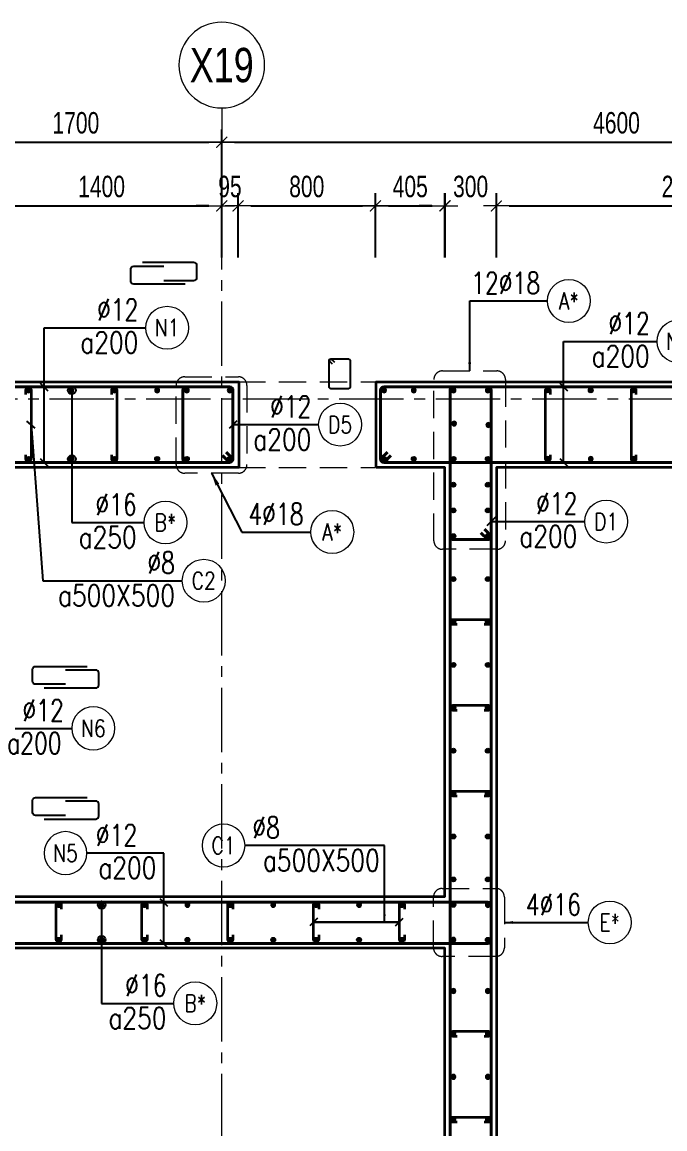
# Model space of a CAD drawing. Header units: millimetres. Extents: x 944027 to 981803, y -83026 to 82675.
# Drawn here: x 967892 to 971637, y 76004 to 82452 of the extents above; entities that cross this region are included whole.
import ezdxf
from ezdxf.enums import TextEntityAlignment as Align

# ---------------------------------------------------------------- set-up
doc = ezdxf.new("R2010")
doc.units = ezdxf.units.MM
doc.header["$MEASUREMENT"] = 0
for name, pattern in [('HIDDEN2', [4.7625, 3.175, -1.5875]), ('HT_Dim Grid$0$CENTER2', [1.125, 0.75, -0.125, 0.125, -0.125]), ('HT_Grid$0$CENTER2', [1.125, 0.75, -0.125, 0.125, -0.125])]:
    doc.linetypes.add(name, pattern=pattern)
doc.layers.get('0').update_dxf_attribs({"lineweight": 20})
doc.layers.get('Defpoints').update_dxf_attribs({"color": 151, "lineweight": 9})
for name, color, linetype, lineweight in [('HT_Dim Grid$0$NDC_S_AXIS', 5, 'HT_Dim Grid$0$CENTER2', 13), ('HT_Dim Grid$0$NDC_S_SYMBOL', 1, 'Continuous', 15), ('HT_Dim Grid$0$NDC_S_TEXT SYMBOL', 7, 'Continuous', 20), ('HT_Grid$0$NDC_S_AXIS', 5, 'HT_Grid$0$CENTER2', 13), ('KC-LEADER', 153, 'Continuous', 18), ('KC-THEP', 6, 'Continuous', 40), ('NDC_S_BEAM', 3, 'HIDDEN2', 20), ('NDC_S_DIM', 1, 'Continuous', 15), ('NDC_S_HIDDEN', 8, 'HIDDEN2', 13), ('NDC_S_LEADER', 1, 'Continuous', 15), ('NDC_S_REBAR', 4, 'Continuous', 35), ('NDC_S_STIRRUP', 4, 'Continuous', 40), ('NDC_S_VN TEXT', 7, 'Continuous', 20), ('NDC_S_WALL', 6, 'Continuous', 35)]:
    doc.layers.add(name, color=color, linetype=linetype, lineweight=lineweight)
doc.layers.add('Leader', color=6, linetype='Continuous')
doc.layers.add('Ligature', color=1, linetype='Continuous')
doc.styles.add('HT_Dim Grid$0$NDC_ANNO', font='', dxfattribs={"width": 0.8})
doc.styles.add('NDC_ARIAL', font='arial.ttf', dxfattribs={"width": 0.85})
doc.styles.add('NDC_DIM', font='', dxfattribs={"width": 0.75})
doc.styles.add('NDC_EN TXT', font='romans.shx', dxfattribs={"width": 0.8})
doc.styles.get('HT_Dim Grid$0$NDC_ANNO').set_extended_font_data('Dotum')
doc.styles.get('NDC_DIM').set_extended_font_data('Dotum')
doc.dimstyles.new('NDC_1-50', dxfattribs={"dimscale": 50, "dimtxt": 2.5, "dimasz": 1, "dimexe": 1.5, "dimexo": 0, "dimgap": 0.8, "dimtad": 1, "dimdec": 0, "dimdsep": 46, "dimtxsty": 'NDC_ARIAL', "dimblk": 'DIMMARK', "dimcen": 49999.938995, "dimdle": 1.5, "dimclrd": 1, "dimclre": 1, "dimclrt": 3, "dimadec": 0, "dimazin": 0, "dimtfac": 1, "dimtdec": 0, "dimtix": 1, "dimtmove": 2, "dimatfit": 3, "dimfxl": 1, "dimarcsym": 0})
doc.dimstyles.new('NDC_dim_30', dxfattribs={"dimscale": 30, "dimtxt": 2.5, "dimasz": 1.5, "dimexe": 1.5, "dimexo": 2.5, "dimgap": 1, "dimtad": 1, "dimdec": 0, "dimzin": 0, "dimdsep": 46, "dimtxsty": 'NDC_DIM', "dimblk": 'DIMMARK', "dimcen": 0.09, "dimdle": 1.2, "dimclrd": 1, "dimclre": 1, "dimclrt": 3, "dimadec": 0, "dimazin": 0, "dimtfac": 1, "dimtdec": 0, "dimtix": 1, "dimtofl": 0, "dimtmove": 0, "dimatfit": 3, "dimfxl": 6, "dimfxlon": 1, "dimtolj": 1, "dimtzin": 0, "dimarcsym": 0})
doc.dimstyles.new('NDC_dim_50', dxfattribs={"dimscale": 50, "dimtxt": 2.5, "dimasz": 1.5, "dimexe": 1.5, "dimexo": 2.5, "dimgap": 1, "dimtad": 1, "dimdec": 0, "dimzin": 0, "dimdsep": 46, "dimtxsty": 'NDC_DIM', "dimblk": 'DIMMARK', "dimcen": 0.09, "dimdle": 1.2, "dimclrd": 1, "dimclre": 1, "dimclrt": 3, "dimadec": 0, "dimazin": 0, "dimtfac": 1, "dimtdec": 0, "dimtix": 1, "dimtofl": 0, "dimtmove": 0, "dimatfit": 3, "dimfxl": 6, "dimfxlon": 1, "dimtolj": 1, "dimtzin": 0, "dimarcsym": 0})

# ---------------------------------------------------------------- blocks, each defined once
blk = doc.blocks.new('THEP')
at = {"layer": 'KC-LEADER', "color": 6}
blk.add_circle((0, 0), 14, dxfattribs=at)
at = {"layer": 'KC-THEP'}
for p, q in [((-14, 0), (14, 0)), ((9.9, 9.9), (-9.9, -9.9)), ((-9.9, 9.9), (9.9, -9.9)), ((0, 14), (0, -14))]:
    blk.add_line(p, q, dxfattribs=at)
blk = doc.blocks.new('DIMMARK')
at = {"layer": 'NDC_S_DIM', "color": 1}
blk.add_line((-1.5, 0), (1, 0), dxfattribs=at)
at = {"layer": 'NDC_S_DIM', "color": 2, "const_width": 0.1}
blk.add_lwpolyline([(-0.424, -0.424), (0.424, 0.424)], dxfattribs=at)
blk = doc.blocks.new('*U9')
blk.add_circle((2.5, 0), 2.5)
at = {"layer": 'NDC_S_VN TEXT', "color": 3, "style": 'NDC_EN TXT', "width": 0.75}
blk.add_attdef('DK2', text='', height=2.5, dxfattribs=at).set_placement((-0.85, 0.85), align=Align.RIGHT)
at = {"layer": 'NDC_S_VN TEXT', "color": 7, "style": 'NDC_EN TXT', "width": 0.8}
blk.add_attdef('SH3', text='', height=2, dxfattribs=at).set_placement((2.5, 0), align=Align.MIDDLE)
blk = doc.blocks.new('*U10')
blk.add_circle((2.5, 0), 2.5)
at = {"layer": 'NDC_S_VN TEXT', "color": 3, "style": 'NDC_EN TXT'}
for tag, width, p in [('DK2', 0.75, (-0.85, 0.85)), ('KC2', 0.8, (-0.85, -2.97))]:
    blk.add_attdef(tag, text='', height=2.5, dxfattribs=dict(at, width=width)).set_placement(p, align=Align.RIGHT)
at = {"layer": 'NDC_S_VN TEXT', "color": 7, "style": 'NDC_EN TXT', "width": 0.8}
blk.add_attdef('SH3', text='', height=2, dxfattribs=at).set_placement((2.5, 0), align=Align.MIDDLE)
blk = doc.blocks.new('A$C72321851')
at = {"layer": 'Ligature'}
for points in [[(-60.9, -129.3), (-60.9, 170.9, -0.414214), (-43.3, 188.5), (25.8, 188.5, -0.414214), (43.4, 170.9), (43.4, -4.3)], [(-39.7, -4.3), (-39.7, -179.5, 0.414214), (-22.1, -197.1), (47, -197.1, 0.414214), (64.6, -179.5), (64.6, 120.7)]]:
    blk.add_lwpolyline(points, format="xyb", dxfattribs=at)
blk = doc.blocks.new('*D110')
at = {"layer": 'Defpoints', "color": 0, "transparency": 16777216}
for p in [(970654.8, 81381.3), (970354.8, 79857), (970654.8, 79857)]:
    blk.add_point(p, dxfattribs=at)
at = {"layer": 'NDC_S_DIM', "color": 1, "lineweight": -2, "transparency": 16777216}
for p, q in [((970354.8, 81081.3), (970354.8, 81456.3)), ((970654.8, 81081.3), (970654.8, 81456.3)), ((970279.8, 81381.3), (970204.8, 81381.3)), ((970729.8, 81381.3), (970804.8, 81381.3))]:
    blk.add_line(p, q, dxfattribs=at)
at = {"layer": 'NDC_S_DIM', "color": 1, "lineweight": -2, "transparency": 16777216, "xscale": 75, "yscale": 75, "zscale": 75}
blk.add_blockref('DIMMARK', (970354.8, 81381.3), dxfattribs=at)
at = {"layer": 'NDC_S_DIM', "color": 1, "lineweight": -2, "transparency": 16777216, "xscale": 75, "yscale": 75, "zscale": 75, "rotation": 180}
blk.add_blockref('DIMMARK', (970654.8, 81381.3), dxfattribs=at)
at = {"layer": 'NDC_S_DIM', "color": 3, "transparency": 16777216, "insert": (970504.8, 81493.9), "char_height": 125, "attachment_point": 5, "style": 'NDC_DIM'}
blk.add_mtext('\\A1;300', dxfattribs=at)
blk = doc.blocks.new('*D111')
at = {"layer": 'Defpoints', "color": 0, "transparency": 16777216}
for p in [(972854.4, 81381.3), (972854.4, 80109.4), (970654.8, 79857)]:
    blk.add_point(p, dxfattribs=at)
at = {"layer": 'NDC_S_DIM', "color": 1, "lineweight": -2, "transparency": 16777216}
for p, q in [((970654.8, 81081.3), (970654.8, 81456.3)), ((972854.4, 81081.3), (972854.4, 81456.3)), ((970729.8, 81381.3), (972779.4, 81381.3))]:
    blk.add_line(p, q, dxfattribs=at)
at = {"layer": 'NDC_S_DIM', "color": 1, "lineweight": -2, "transparency": 16777216, "xscale": 75, "yscale": 75, "zscale": 75, "rotation": 180}
blk.add_blockref('DIMMARK', (970654.8, 81381.3), dxfattribs=at)
at = {"layer": 'NDC_S_DIM', "color": 1, "lineweight": -2, "transparency": 16777216, "xscale": 75, "yscale": 75, "zscale": 75}
blk.add_blockref('DIMMARK', (972854.4, 81381.3), dxfattribs=at)
at = {"layer": 'NDC_S_DIM', "color": 3, "transparency": 16777216, "insert": (971754.6, 81493.9), "char_height": 125, "attachment_point": 5, "style": 'NDC_DIM'}
blk.add_mtext('\\A1;2200', dxfattribs=at)
blk = doc.blocks.new('*D114')
at = {"layer": 'Defpoints', "color": 0, "transparency": 16777216}
for p in [(969054.8, 81752.3), (969054.8, 80520.4), (967354.8, 80283.3)]:
    blk.add_point(p, dxfattribs=at)
at = {"layer": 'NDC_S_DIM', "color": 1, "lineweight": -2, "transparency": 16777216}
for p, q in [((967354.8, 81452.3), (967354.8, 81827.3)), ((969054.8, 81452.3), (969054.8, 81827.3)), ((967429.8, 81752.3), (968979.8, 81752.3))]:
    blk.add_line(p, q, dxfattribs=at)
at = {"layer": 'NDC_S_DIM', "color": 1, "lineweight": -2, "transparency": 16777216, "xscale": 75, "yscale": 75, "zscale": 75, "rotation": 180}
blk.add_blockref('DIMMARK', (967354.8, 81752.3), dxfattribs=at)
at = {"layer": 'NDC_S_DIM', "color": 1, "lineweight": -2, "transparency": 16777216, "xscale": 75, "yscale": 75, "zscale": 75}
blk.add_blockref('DIMMARK', (969054.8, 81752.3), dxfattribs=at)
at = {"layer": 'NDC_S_DIM', "color": 3, "transparency": 16777216, "insert": (968204.8, 81864.9), "char_height": 125, "attachment_point": 5, "style": 'NDC_DIM'}
blk.add_mtext('\\A1;1700', dxfattribs=at)
blk = doc.blocks.new('*D117')
at = {"layer": 'Defpoints', "color": 0, "transparency": 16777216}
for p in [(969950.5, 81381.3), (969150.1, 80297), (969950.5, 80173.2)]:
    blk.add_point(p, dxfattribs=at)
at = {"layer": 'NDC_S_DIM', "color": 1, "lineweight": -2, "transparency": 16777216}
for p, q in [((969150.1, 81081.3), (969150.1, 81456.3)), ((969950.5, 81081.3), (969950.5, 81456.3)), ((969225.1, 81381.3), (969875.5, 81381.3))]:
    blk.add_line(p, q, dxfattribs=at)
at = {"layer": 'NDC_S_DIM', "color": 1, "lineweight": -2, "transparency": 16777216, "xscale": 75, "yscale": 75, "zscale": 75, "rotation": 180}
blk.add_blockref('DIMMARK', (969150.1, 81381.3), dxfattribs=at)
at = {"layer": 'NDC_S_DIM', "color": 1, "lineweight": -2, "transparency": 16777216, "xscale": 75, "yscale": 75, "zscale": 75}
blk.add_blockref('DIMMARK', (969950.5, 81381.3), dxfattribs=at)
at = {"layer": 'NDC_S_DIM', "color": 3, "transparency": 16777216, "insert": (969550.3, 81493.9), "char_height": 125, "attachment_point": 5, "style": 'NDC_DIM'}
blk.add_mtext('\\A1;800', dxfattribs=at)
blk = doc.blocks.new('*D77')
at = {"layer": 'Defpoints', "color": 0, "transparency": 16777216}
for p in [(970355.8, 81381.3), (969950.5, 80173.2), (970355.8, 79857)]:
    blk.add_point(p, dxfattribs=at)
at = {"layer": 'NDC_S_DIM', "color": 1, "lineweight": -2, "transparency": 16777216}
for p, q in [((969950.5, 81081.3), (969950.5, 81456.3)), ((970355.8, 81081.3), (970355.8, 81456.3)), ((970025.5, 81381.3), (970280.8, 81381.3))]:
    blk.add_line(p, q, dxfattribs=at)
at = {"layer": 'NDC_S_DIM', "color": 1, "lineweight": -2, "transparency": 16777216, "xscale": 75, "yscale": 75, "zscale": 75, "rotation": 180}
blk.add_blockref('DIMMARK', (969950.5, 81381.3), dxfattribs=at)
at = {"layer": 'NDC_S_DIM', "color": 1, "lineweight": -2, "transparency": 16777216, "xscale": 75, "yscale": 75, "zscale": 75}
blk.add_blockref('DIMMARK', (970355.8, 81381.3), dxfattribs=at)
at = {"layer": 'NDC_S_DIM', "color": 3, "transparency": 16777216, "insert": (970153.1, 81493.9), "char_height": 125, "attachment_point": 5, "style": 'NDC_DIM'}
blk.add_mtext('\\A1;405', dxfattribs=at)
blk = doc.blocks.new('*U21')
at = {"layer": 'HT_Dim Grid$0$NDC_S_SYMBOL'}
blk.add_line((0, 5), (0, 9), dxfattribs=at)
blk.add_circle((0, 0), 5, dxfattribs=at)
at = {"layer": 'HT_Dim Grid$0$NDC_S_TEXT SYMBOL', "color": 7, "style": 'HT_Dim Grid$0$NDC_ANNO', "width": 0.8}
blk.add_attdef('GRID', text='', height=4, dxfattribs=at).set_placement((0, 0), align=Align.MIDDLE)
blk = doc.blocks.new('*D89')
at = {"layer": 'Defpoints', "color": 0, "ltscale": 200, "transparency": 16777216}
for p in [(973654.8, 81752.3), (969054.8, 80520.4), (973654.8, 80357)]:
    blk.add_point(p, dxfattribs=at)
at = {"layer": 'NDC_S_DIM', "color": 1, "lineweight": -2, "ltscale": 200, "transparency": 16777216}
for p, q in [((969054.8, 81452.3), (969054.8, 81827.3)), ((973654.8, 81452.3), (973654.8, 81827.3)), ((969129.8, 81752.3), (973579.8, 81752.3))]:
    blk.add_line(p, q, dxfattribs=at)
at = {"layer": 'NDC_S_DIM', "color": 1, "lineweight": -2, "ltscale": 200, "transparency": 16777216, "xscale": 75, "yscale": 75, "zscale": 75, "rotation": 180}
blk.add_blockref('DIMMARK', (969054.8, 81752.3), dxfattribs=at)
at = {"layer": 'NDC_S_DIM', "color": 1, "lineweight": -2, "ltscale": 200, "transparency": 16777216, "xscale": 75, "yscale": 75, "zscale": 75}
blk.add_blockref('DIMMARK', (973654.8, 81752.3), dxfattribs=at)
at = {"layer": 'NDC_S_DIM', "color": 3, "ltscale": 200, "transparency": 16777216, "insert": (971354.8, 81864.9), "char_height": 125, "attachment_point": 5, "style": 'NDC_DIM'}
blk.add_mtext('\\A1;4600', dxfattribs=at)
blk = doc.blocks.new('*D90')
at = {"layer": 'Defpoints', "color": 0, "ltscale": 200, "transparency": 16777216}
for p in [(969054.8, 81381.3), (969054.8, 80520.4), (967654.8, 79857)]:
    blk.add_point(p, dxfattribs=at)
at = {"layer": 'NDC_S_DIM', "color": 1, "lineweight": -2, "ltscale": 200, "transparency": 16777216}
for p, q in [((967654.8, 81081.3), (967654.8, 81456.3)), ((969054.8, 81081.3), (969054.8, 81456.3)), ((967729.8, 81381.3), (968979.8, 81381.3))]:
    blk.add_line(p, q, dxfattribs=at)
at = {"layer": 'NDC_S_DIM', "color": 1, "lineweight": -2, "ltscale": 200, "transparency": 16777216, "xscale": 75, "yscale": 75, "zscale": 75, "rotation": 180}
blk.add_blockref('DIMMARK', (967654.8, 81381.3), dxfattribs=at)
at = {"layer": 'NDC_S_DIM', "color": 1, "lineweight": -2, "ltscale": 200, "transparency": 16777216, "xscale": 75, "yscale": 75, "zscale": 75}
blk.add_blockref('DIMMARK', (969054.8, 81381.3), dxfattribs=at)
at = {"layer": 'NDC_S_DIM', "color": 3, "ltscale": 200, "transparency": 16777216, "insert": (968354.8, 81493.9), "char_height": 125, "attachment_point": 5, "style": 'NDC_DIM'}
blk.add_mtext('\\A1;1400', dxfattribs=at)
blk = doc.blocks.new('*D91')
at = {"layer": 'Defpoints', "color": 0, "ltscale": 200, "transparency": 16777216}
for p in [(969150.1, 81381.3), (969054.8, 80520.4), (969150.1, 80357)]:
    blk.add_point(p, dxfattribs=at)
at = {"layer": 'NDC_S_DIM', "color": 1, "lineweight": -2, "ltscale": 200, "transparency": 16777216}
for p, q in [((969054.8, 81081.3), (969054.8, 81456.3)), ((969150.1, 81081.3), (969150.1, 81456.3)), ((968979.8, 81381.3), (968904.8, 81381.3)), ((969225.1, 81381.3), (969300.1, 81381.3))]:
    blk.add_line(p, q, dxfattribs=at)
at = {"layer": 'NDC_S_DIM', "color": 1, "lineweight": -2, "ltscale": 200, "transparency": 16777216, "xscale": 75, "yscale": 75, "zscale": 75}
blk.add_blockref('DIMMARK', (969054.8, 81381.3), dxfattribs=at)
at = {"layer": 'NDC_S_DIM', "color": 1, "lineweight": -2, "ltscale": 200, "transparency": 16777216, "xscale": 75, "yscale": 75, "zscale": 75, "rotation": 180}
blk.add_blockref('DIMMARK', (969150.1, 81381.3), dxfattribs=at)
at = {"layer": 'NDC_S_DIM', "color": 3, "ltscale": 200, "transparency": 16777216, "insert": (969102.5, 81493.9), "char_height": 125, "attachment_point": 5, "style": 'NDC_DIM'}
blk.add_mtext('\\A1;95', dxfattribs=at)
blk = doc.blocks.new('*U11')
blk.add_circle((-2.5, 0), 2.5)
at = {"layer": 'NDC_S_VN TEXT', "color": 3, "style": 'NDC_EN TXT', "width": 0.75}
for tag, p in [('DK1', (0.5, 0.85)), ('KC1', (0.5, -2.97))]:
    blk.add_attdef(tag, p, '', height=2.5, dxfattribs=at)
at = {"layer": 'NDC_S_VN TEXT', "color": 7, "style": 'NDC_EN TXT', "width": 0.8}
blk.add_attdef('SH2', text='', height=2, dxfattribs=at).set_placement((-2.5, 0), align=Align.MIDDLE)

msp = doc.modelspace()

# ---------------------------------------------------------------- linework, layer by layer
at = {"layer": 'HT_Grid$0$NDC_S_AXIS', "ltscale": 500}
for p, q in [((969054.8, 69761.7), (969054.8, 81752.3)), ((965239.2, 80257), (975420.7, 80257))]:
    msp.add_line(p, q, dxfattribs=at)
at = {"layer": 'Ligature'}
msp.add_lwpolyline([(969699.9, 80459.7), (969684, 80475.7, -0.668179), (969689.7, 80489.6), (969794.4, 80489.6, -0.414214), (969802.5, 80481.4), (969802.5, 80324.3, -0.414214), (969794.4, 80316.2), (969689.7, 80316.2, -0.414214), (969681.6, 80324.3), (969681.6, 80481.4, -0.668179), (969695.5, 80487.2), (969711.5, 80471.2)], format="xyb", dxfattribs=at)
at = {"layer": 'NDC_S_BEAM', "ltscale": 50}
for p, q in [((969150.1, 80357), (969950.5, 80357)), ((969150.1, 79857), (969950.5, 79857))]:
    msp.add_line(p, q, dxfattribs=at)
at = {"layer": 'NDC_S_HIDDEN', "ltscale": 50}
for points in [[(970340.7, 80419.8), (970657.9, 80419.8, -0.414214), (970707.9, 80369.8), (970707.9, 79430.5, -0.414214), (970657.9, 79380.5), (970340.7, 79380.5, -0.414214), (970290.7, 79430.5), (970290.7, 80369.8, -0.414214)], [(968838.9, 80385.6), (969151.5, 80385.6, -0.414214), (969201.5, 80335.6), (969201.5, 79873.8, -0.414214), (969151.5, 79823.8), (968838.9, 79823.8, -0.414214), (968788.9, 79873.8), (968788.9, 80335.6, -0.414214)], [(970338.5, 77404.2), (970651.5, 77404.2, -0.414214), (970701.5, 77354.2), (970701.5, 77058.4, -0.414214), (970651.5, 77008.4), (970338.5, 77008.4, -0.414214), (970288.5, 77058.4), (970288.5, 77354.2, -0.414214)]]:
    msp.add_lwpolyline(points, format="xyb", close=True, dxfattribs=at)
at = {"layer": 'NDC_S_REBAR'}
for points in [[(967913.6, 80282), (967913.6, 80307, -1), (967943.6, 80307), (967943.6, 79907, -1), (967913.6, 79907), (967913.6, 79932)], [(968413.6, 80282), (968413.6, 80307, -1), (968443.6, 80307), (968443.6, 79907, -1), (968413.6, 79907), (968413.6, 79932)], [(970969.8, 80282), (970969.8, 80307, 1), (970939.8, 80307), (970939.8, 79907, 1), (970969.8, 79907), (970969.8, 79932)], [(971469.8, 80282), (971469.8, 80307, 1), (971439.8, 80307), (971439.8, 79907, 1), (971469.8, 79907), (971469.8, 79932)], [(970426.3, 78942), (970401.3, 78942, -1), (970401.3, 78972), (970608.4, 78972, -1), (970608.4, 78942), (970583.4, 78942)], [(970426.3, 78442), (970401.3, 78442, -1), (970401.3, 78472), (970608.4, 78472, -1), (970608.4, 78442), (970583.4, 78442)], [(970426.3, 77942), (970401.3, 77942, -1), (970401.3, 77972), (970608.4, 77972, -1), (970608.4, 77942), (970583.4, 77942)], [(968119.8, 77133.6), (968119.8, 77108.6, -1), (968089.8, 77108.6), (968089.8, 77308.6, -1), (968119.8, 77308.6), (968119.8, 77283.6)], [(968619.8, 77133.6), (968619.8, 77108.6, -1), (968589.8, 77108.6), (968589.8, 77308.6, -1), (968619.8, 77308.6), (968619.8, 77283.6)], [(969119.8, 77133.6), (969119.8, 77108.6, -1), (969089.8, 77108.6), (969089.8, 77308.6, -1), (969119.8, 77308.6), (969119.8, 77283.6)], [(969619.8, 77133.6), (969619.8, 77108.6, -1), (969589.8, 77108.6), (969589.8, 77308.6, -1), (969619.8, 77308.6), (969619.8, 77283.6)], [(970119.8, 77133.6), (970119.8, 77108.6, -1), (970089.8, 77108.6), (970089.8, 77308.6, -1), (970119.8, 77308.6), (970119.8, 77283.6)], [(970426.3, 76542), (970401.3, 76542, -1), (970401.3, 76572), (970608.4, 76572, -1), (970608.4, 76542), (970583.4, 76542)], [(970426.3, 76042), (970401.3, 76042, -1), (970401.3, 76072), (970608.4, 76072, -1), (970608.4, 76042), (970583.4, 76042)]]:
    msp.add_lwpolyline(points, format="xyb", dxfattribs=at)
at = {"layer": 'NDC_S_STIRRUP'}
for points in [[(967444.8, 80287), (967404.8, 80327, 0.414214), (967384.8, 80307), (967384.8, 79907, 0.414214), (967404.8, 79887), (969100.1, 79887, 0.414214), (969120.1, 79907), (969120.1, 80307, 0.414214), (969100.1, 80327), (967404.8, 80327, 0.414214), (967384.8, 80307), (967424.8, 80267)], [(969060.1, 79927), (969100.1, 79887, 0.414214), (969120.1, 79907), (969120.1, 80307, 0.414214), (969100.1, 80327), (968848.6, 80327, 0.414214), (968828.6, 80307), (968828.6, 79907, 0.414214), (968848.6, 79887), (969100.1, 79887, 0.414214), (969120.1, 79907), (969080.1, 79947)], [(970040.5, 79927), (970000.5, 79887, -0.414214), (969980.5, 79907), (969980.5, 80307, -0.414214), (970000.5, 80327), (973604.8, 80327, -0.414214), (973624.8, 80307), (973624.8, 79907, -0.414214), (973604.8, 79887), (970000.5, 79887, -0.414214), (969980.5, 79907), (970020.5, 79947)], [(970584.8, 71247), (970624.8, 71207, -0.414214), (970604.8, 71187), (970404.8, 71187, -0.414214), (970384.8, 71207), (970384.8, 80307, -0.414214), (970404.8, 80327), (970604.8, 80327, -0.414214), (970624.8, 80307), (970624.8, 71207, -0.414214), (970604.8, 71187), (970564.8, 71227)], [(970584.9, 79497), (970624.9, 79457, -0.414214), (970604.9, 79437), (970404.9, 79437, -0.414214), (970384.9, 79457), (970384.8, 80307, -0.414214), (970404.8, 80327), (970604.8, 80327, -0.414214), (970624.8, 80307), (970624.9, 79457, -0.414214), (970604.9, 79437), (970564.9, 79477)], [(967444.8, 77123.6), (967404.8, 77083.6, -0.414214), (967384.8, 77103.6), (967384.8, 77303.6, -0.414214), (967404.8, 77323.6), (970604.8, 77323.6, -0.414214), (970624.8, 77303.6), (970624.8, 77103.6, -0.414358), (970604.8, 77083.6), (967404.8, 77083.6, -0.414214), (967384.8, 77103.6), (967424.8, 77143.6)]]:
    msp.add_lwpolyline(points, format="xyb", dxfattribs=at)
at = {"layer": 'NDC_S_WALL'}
for points in [[(970354.8, 71657), (970354.8, 77057), (967654.8, 77057), (967654.8, 76407), (967354.8, 76407), (967354.8, 80357), (969154.8, 80357), (969154.8, 79857), (967654.8, 79857), (967654.8, 77357), (970354.8, 77357), (970354.8, 79857), (969954.8, 79857)], [(969954.8, 79857), (969954.8, 80357), (973654.8, 80357), (973654.8, 79207), (973354.8, 79207), (973354.8, 79857), (970654.8, 79857), (970654.8, 71657)]]:
    msp.add_lwpolyline(points, dxfattribs=at)

# ---------------------------------------------------------------- block references
at = {"layer": 'HT_Dim Grid$0$NDC_S_AXIS'}
ref = msp.add_blockref('*U21', (969054.8, 82202.3), dxfattribs=dict(at, xscale=-50, yscale=50, zscale=50, rotation=180))
ref.add_attrib('GRID', 'X19', dxfattribs={"layer": 'HT_Dim Grid$0$NDC_S_TEXT SYMBOL', "color": 7, "height": 200, "style": 'HT_Dim Grid$0$NDC_ANNO', "width": 0.8}).set_placement((969054.8, 82202.3), align=Align.MIDDLE)
at = {"layer": 'KC-THEP', "xscale": -1}
for p, rotation in [((967928.6, 80307), 170.331435563619), ((968178.6, 80307), 170.331435563619), ((968428.6, 80307), 170.331435563619), ((968678.6, 80307), 170.331435563619), ((968851.3, 80307), 170.331435563619), ((969101.3, 80307), 170.331435563619), ((970000.5, 80307), 170.331435563619), ((970173.5, 80307), 170.331435563619), ((970404.9, 80307), 350.3314355636191), ((970604.9, 80307), 350.3314355636191), ((970408.4, 80113.2), 350.3314355636191), ((970608.4, 80104.7), 350.3314355636191), ((970954.8, 79907), 170.331435563619), ((971204.8, 79907), 170.331435563619), ((971454.8, 79907), 170.331435563619), ((968104.8, 77308.6), 350.3314355636191), ((968354.8, 77308.6), 350.3314355636191), ((968604.8, 77308.6), 350.3314355636191), ((968854.8, 77308.6), 350.3314355636191), ((969104.8, 77308.6), 350.3314355636191), ((969354.8, 77308.6), 350.3314355636191), ((969604.8, 77308.6), 350.3314355636191), ((969854.8, 77308.6), 350.3314355636191), ((970104.8, 77308.6), 350.3314355636191), ((970604.8, 77308.3), 170.331435563619), ((970404.8, 77105.5), 170.331435563619), ((970404.8, 76807), 350.3314355636191), ((970604.8, 76807), 350.3314355636191), ((970404.8, 76557), 350.3314355636191), ((970604.8, 76557), 350.3314355636191), ((970404.8, 76307), 350.3314355636191), ((970604.8, 76307), 350.3314355636191), ((970404.8, 76057), 350.3314355636191), ((970604.8, 76057), 350.3314355636191)]:
    msp.add_blockref('THEP', p, dxfattribs=dict(at, rotation=rotation))
at = {"layer": 'KC-THEP'}
for p, rotation in [((970954.8, 80307), 9.668564436380946), ((971204.8, 80307), 9.668564436380946), ((971454.8, 80307), 9.668564436380946), ((967928.6, 79907), 9.668564436380946), ((968178.6, 79907), 9.668564436380946), ((968428.6, 79907), 9.668564436380946), ((968678.6, 79907), 9.668564436380946), ((968851.3, 79907), 9.668564436380946), ((969101.3, 79907), 9.668564436380946), ((970000.5, 79907), 9.668564436380946), ((970173.5, 79907), 9.668564436380946), ((970404.9, 79907), 189.6685644363809), ((970604.9, 79907), 189.6685644363809), ((970404.8, 79757), 189.6685644363809), ((970604.8, 79757), 189.6685644363809), ((970404.8, 79607), 189.6685644363809), ((970604.8, 79607), 189.6685644363809), ((970404.8, 79457), 189.6685644363807), ((970604.8, 79457), 189.6685644363807), ((970404.8, 79207), 189.6685644363807), ((970604.8, 79207), 189.6685644363807), ((970404.8, 78957), 189.6685644363807), ((970604.8, 78957), 189.6685644363807), ((970404.8, 78707), 189.6685644363807), ((970604.8, 78707), 189.6685644363807), ((970404.8, 78457), 189.6685644363807), ((970604.8, 78457), 189.6685644363807), ((970404.8, 78207), 189.6685644363807), ((970604.8, 78207), 189.6685644363807), ((970404.8, 77957), 189.6685644363807), ((970604.8, 77957), 189.6685644363807), ((970404.8, 77707), 189.6685644363807), ((970604.8, 77707), 189.6685644363807), ((970404.8, 77457), 189.6685644363807), ((970604.8, 77457), 189.6685644363807), ((970404.8, 77308.6), 9.668564436380898), ((968104.8, 77105.5), 189.6685644363809), ((968354.8, 77105.5), 189.6685644363809), ((968604.8, 77105.5), 189.6685644363809), ((968854.8, 77105.5), 189.6685644363809), ((969104.8, 77105.5), 189.6685644363809), ((969354.8, 77105.5), 189.6685644363809), ((969604.8, 77105.5), 189.6685644363809), ((969854.8, 77105.5), 189.6685644363809), ((970104.8, 77105.5), 189.6685644363809), ((970604.8, 77105.2), 9.66856443638095)]:
    msp.add_blockref('THEP', p, dxfattribs=dict(at, rotation=rotation))
at = {"layer": 'Leader', "rotation": 89.99999999999997}
msp.add_blockref('A$C72321851', (968713, 80986.7), dxfattribs=at)
at = {"layer": 'Leader', "xscale": -1, "rotation": 270.0000000000001}
for p in [(968149.6, 78633.8), (968149.6, 77870)]:
    msp.add_blockref('A$C72321851', p, dxfattribs=at)
at = {"layer": 'NDC_S_VN TEXT', "xscale": 50, "yscale": 50, "zscale": 50}
for name, p, values in [('*U9', (970952.2, 80827.5), {'SH3': 'A*', 'DK2': '12%%C18'}), ('*U10', (968611.5, 80671.9), {'SH3': 'N1', 'DK2': '%%C12', 'KC2': 'a200'}), ('*U10', (971591, 80592.3), {'SH3': 'N2', 'DK2': '%%C12', 'KC2': 'a200'}), ('*U10', (969619.4, 80107), {'SH3': 'D5', 'DK2': '%%C12', 'KC2': 'a200'}), ('*U10', (971169.5, 79542), {'SH3': 'D1', 'DK2': '%%C12', 'KC2': 'a200'}), ('*U10', (968601.8, 79536.6), {'SH3': 'B*', 'DK2': '%%C16', 'KC2': 'a250'}), ('*U9', (969573.7, 79481.4), {'SH3': 'A*', 'DK2': '4%%C18'}), ('*U10', (968824.7, 79197.6), {'SH3': 'C2', 'DK2': '%%c8', 'KC2': 'a500X500'}), ('*U9', (971190.4, 77206.3), {'SH3': 'E*', 'DK2': '4%%C16'}), ('*U10', (968775.4, 76735.1), {'SH3': 'B*', 'DK2': '%%C16', 'KC2': 'a250'})]:
    msp.add_blockref(name, p, dxfattribs=at).add_auto_attribs(values)
at = {"layer": 'NDC_S_VN TEXT'}
ref = msp.add_blockref('*U11', (968181.6, 78337.5), dxfattribs=dict(at, xscale=-50, yscale=50, zscale=50))
ref.add_attrib('SH2', 'N6', dxfattribs={"color": 7, "height": 100, "style": 'NDC_EN TXT', "width": 0.8}).set_placement((968306.6, 78337.5), align=Align.MIDDLE)
ref.add_attrib('DK1', '%%C12', (967893.2, 78379.7), dxfattribs={"color": 3, "height": 125, "style": 'NDC_EN TXT', "width": 0.75})
ref.add_attrib('KC1', 'a200', (967803.9, 78188.8), dxfattribs={"color": 3, "height": 125, "style": 'NDC_EN TXT', "width": 0.75})
ref = msp.add_blockref('*U10', (968269.6, 77610.4), dxfattribs=dict(at, xscale=-50, yscale=50, zscale=50))
ref.add_attrib('SH3', 'N5', dxfattribs={"color": 7, "height": 100, "style": 'NDC_EN TXT', "width": 0.8}).set_placement((968144.6, 77610.4), align=Align.MIDDLE)
ref.add_attrib('DK2', '%%C12', dxfattribs={"color": 3, "height": 125, "style": 'NDC_EN TXT', "width": 0.75}).set_placement((968562.1, 77652.7), align=Align.RIGHT)
ref.add_attrib('KC2', 'a200', dxfattribs={"color": 3, "height": 125, "style": 'NDC_EN TXT', "width": 0.8}).set_placement((968674.1, 77461.8), align=Align.RIGHT)
ref = msp.add_blockref('*U10', (969190.3, 77654.5), dxfattribs=dict(at, xscale=-50, yscale=50, zscale=50))
ref.add_attrib('SH3', 'C1', dxfattribs={"color": 7, "height": 100, "style": 'NDC_EN TXT', "width": 0.8}).set_placement((969065.3, 77654.5), align=Align.MIDDLE)
ref.add_attrib('DK2', '%%c8', dxfattribs={"color": 3, "height": 125, "style": 'NDC_EN TXT', "width": 0.75}).set_placement((969393.5, 77696.8), align=Align.RIGHT)
ref.add_attrib('KC2', 'a500X500', dxfattribs={"color": 3, "height": 125, "style": 'NDC_EN TXT', "width": 0.8}).set_placement((969975.7, 77505.9), align=Align.RIGHT)

# ---------------------------------------------------------------- dimensions: what is measured, and where the dimension line sits
at = {"layer": 'NDC_S_DIM'}
dim = msp.add_linear_dim(base=(969054.8, 81752.3), p1=(967354.8, 80283.3), p2=(969054.8, 80520.4), dimstyle='NDC_dim_50', dxfattribs=at)
dim.commit()
dim.dimension.update_dxf_attribs({"geometry": '*D114', "text_midpoint": (968204.8, 81864.9)})
at = {"layer": 'NDC_S_DIM', "ltscale": 200}
for base, p1, p2, picture, middle in [((973654.8, 81752.3), (969054.8, 80520.4), (973654.8, 80357), '*D89', (971354.8, 81864.9)), ((969054.8, 81381.3), (967654.8, 79857), (969054.8, 80520.4), '*D90', (968354.8, 81493.9)), ((969150.1, 81381.3), (969054.8, 80520.4), (969150.1, 80357), '*D91', (969102.5, 81493.9))]:
    dim = msp.add_linear_dim(base=base, p1=p1, p2=p2, dimstyle='NDC_dim_50', override={"dimtmove": 1}, dxfattribs=at)
    dim.commit()
    dim.dimension.update_dxf_attribs({"geometry": picture, "text_midpoint": middle})
at = {"layer": 'NDC_S_DIM'}
for base, p1, p2, picture, middle in [((969950.5, 81381.3), (969150.1, 80297), (969950.5, 80173.2), '*D117', (969550.3, 81493.9)), ((970355.8, 81381.3), (969950.5, 80173.2), (970355.8, 79857), '*D77', (970153.1, 81493.9)), ((970654.8, 81381.3), (970354.8, 79857), (970654.8, 79857), '*D110', (970504.8, 81493.9)), ((972854.4, 81381.3), (970654.8, 79857), (972854.4, 80109.4), '*D111', (971754.6, 81493.9))]:
    dim = msp.add_linear_dim(base=base, p1=p1, p2=p2, dimstyle='NDC_dim_50', override={"dimtmove": 1}, dxfattribs=at)
    dim.commit()
    dim.dimension.update_dxf_attribs({"geometry": picture, "text_midpoint": middle})

# ---------------------------------------------------------------- leaders
at = {"layer": 'NDC_S_LEADER'}
for points, dimstyle, override in [([(970499.3, 80419.8), (970499.3, 80827.5), (970952.2, 80827.5)], 'NDC_1-50', {"dimgap": 0.8, "dimtad": 0}), ([(968019.8, 79887), (968019.8, 80671.7), (968611.5, 80671.7)], 'NDC_dim_30', {"dimtad": 0, "dimldrblk": 'Oblique'}), ([(968019.8, 80327), (968019.8, 80671.7), (968611.5, 80671.7)], 'NDC_dim_30', {"dimtad": 0, "dimldrblk": 'Oblique'}), ([(971046.2, 79887), (971046.2, 80592.1), (971591, 80592.1)], 'NDC_dim_30', {"dimtad": 0, "dimldrblk": 'Oblique'}), ([(971046.2, 80327), (971046.2, 80592.1), (971591, 80592.1)], 'NDC_dim_30', {"dimtad": 0, "dimldrblk": 'Oblique'}), ([(968181.2, 80306.4), (968181.2, 79536.5), (968601.8, 79536.5)], 'NDC_dim_30', {"dimgap": 1, "dimtad": 0, "dimldrblk": 'Origin'}), ([(967943.6, 80107), (968011.8, 79197.6), (968824.7, 79197.6)], 'NDC_dim_30', {"dimtad": 0, "dimldrblk": 'Oblique'}), ([(969120.1, 80107), (969619.4, 80107)], 'NDC_dim_30', {"dimtad": 0, "dimldrblk": 'Oblique'}), ([(968181.2, 79906.4), (968181.2, 79536.5), (968601.8, 79536.5)], 'NDC_dim_30', {"dimgap": 1, "dimtad": 0, "dimldrblk": 'Origin'}), ([(968995.2, 79823.8), (969171.9, 79481.2), (969573.7, 79481.2)], 'NDC_dim_50', {"dimgap": 1, "dimtad": 0}), ([(970624.8, 79542), (971169.5, 79542)], 'NDC_1-50', {"dimgap": 0.8, "dimtad": 0, "dimldrblk": 'Oblique'}), ([(967384.8, 78337.3), (968181.6, 78337.3)], 'NDC_dim_30', {"dimtad": 0, "dimldrblk": 'Oblique'}), ([(967624.8, 78337.3), (968181.6, 78337.3)], 'NDC_dim_30', {"dimtad": 0, "dimldrblk": 'Oblique'}), ([(970003.2, 77208.6), (970003.2, 77654.5), (969190.3, 77654.5)], 'NDC_dim_30', {"dimgap": 1, "dimtad": 0}), ([(968717.1, 77083.6), (968717.1, 77610.2), (968269.6, 77610.2)], 'NDC_dim_30', {"dimgap": 1, "dimtad": 0, "dimldrblk": 'Oblique'}), ([(968717.1, 77323.6), (968717.1, 77610.2), (968269.6, 77610.2)], 'NDC_dim_30', {"dimtad": 0, "dimldrblk": 'Oblique'}), ([(968354.9, 77308.6), (968354.8, 76734.9), (968775.4, 76734.9)], 'NDC_dim_30', {"dimgap": 1, "dimtad": 0, "dimldrblk": 'Origin'}), ([(969589.8, 77208.6), (970089.8, 77208.6)], 'NDC_dim_30', {"dimtad": 0, "dimldrblk": 'Oblique'}), ([(970089.8, 77208.6), (969589.8, 77208.6)], 'NDC_dim_30', {"dimtad": 0, "dimldrblk": 'Oblique'}), ([(970701.5, 77206.3), (971190.4, 77206.3)], 'NDC_1-50', {"dimgap": 0.8, "dimtad": 0}), ([(968354.8, 77104.8), (968354.8, 76734.9), (968775.4, 76734.9)], 'NDC_dim_30', {"dimgap": 1, "dimtad": 0, "dimldrblk": 'Origin'})]:
    msp.add_leader(points, dimstyle=dimstyle, override=override, dxfattribs=at)

doc.saveas('drawing.dxf')
